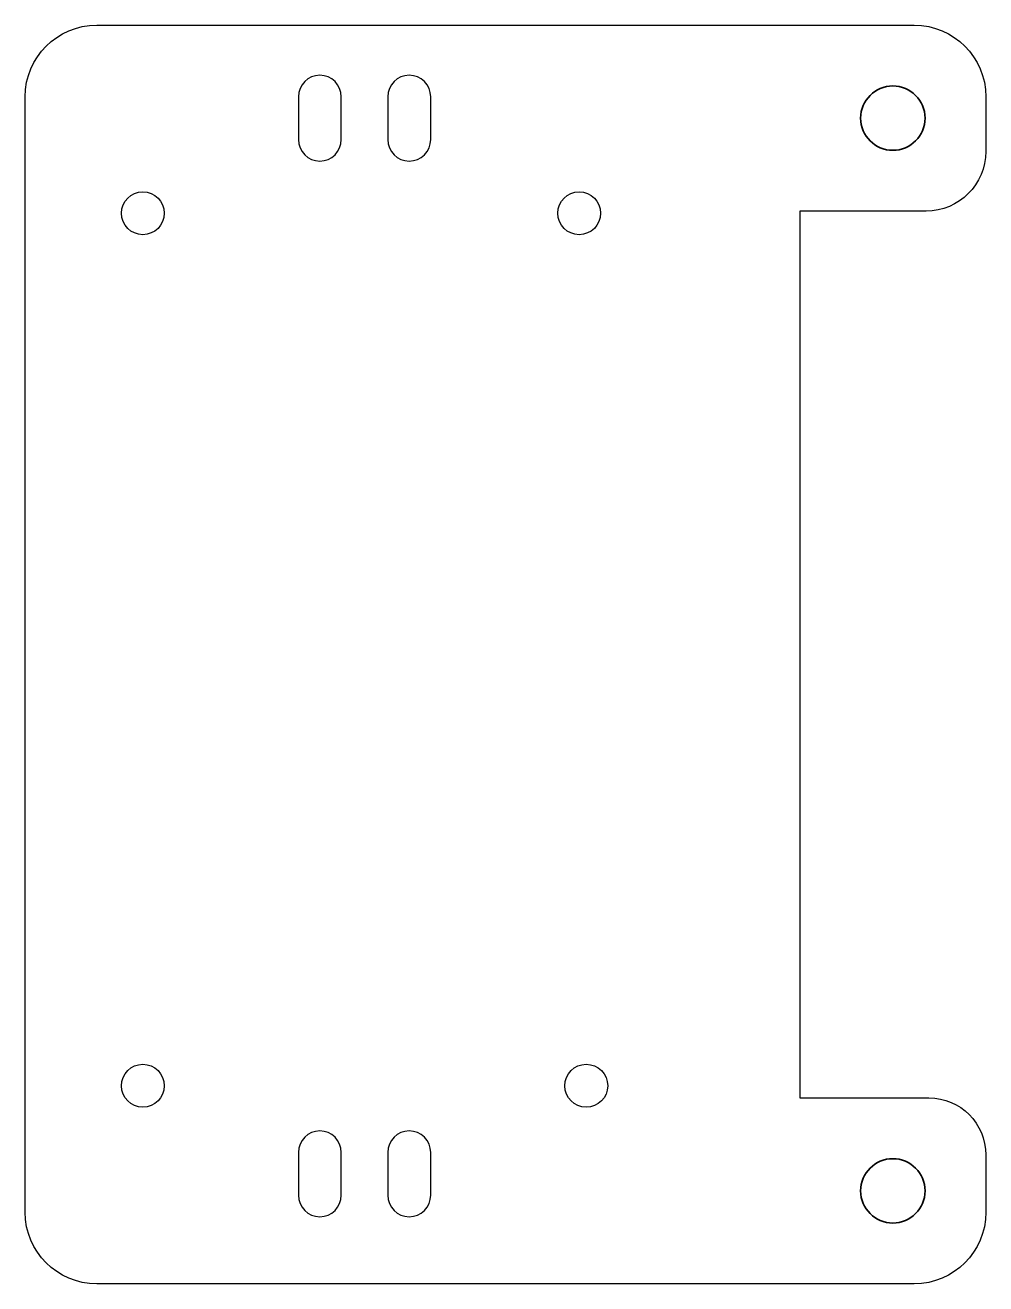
# Model space of a CAD drawing. Header units: millimetres. Extents: x 68.5 to 135.7, y 104.5 to 192.5.
import ezdxf

# ---------------------------------------------------------------- set-up
doc = ezdxf.new("R2010")
doc.units = ezdxf.units.MM
doc.header["$MEASUREMENT"] = 0
doc.layers.get('0').update_dxf_attribs({"lineweight": 0})

msp = doc.modelspace()

# ---------------------------------------------------------------- linework, layer by layer
at = {"color": 18, "lineweight": 35, "true_color": 0x000000}
for centre in [(129.197, 186), (129.197, 111)]:
    msp.add_circle(centre, 2.25, dxfattribs=at)
at = {"color": 18, "lineweight": 25, "true_color": 0x000000}
for centre in [(76.763, 179.352), (107.27, 179.352), (76.763, 118.352), (107.763, 118.352)]:
    msp.add_circle(centre, 1.5, dxfattribs=at)
for points, knots in [([(131.715, 117.5), (131.715, 117.5), (122.697, 117.5), (122.697, 117.5), (122.697, 117.5), (122.697, 179.5), (122.697, 179.5), (122.697, 179.5), (131.523, 179.5), (131.523, 179.5), (133.828, 179.5), (135.697, 181.369), (135.697, 183.674), (135.697, 183.674), (135.697, 187.5), (135.697, 187.5), (135.697, 190.261), (133.459, 192.5), (130.697, 192.5), (130.697, 192.5), (73.537, 192.5), (73.537, 192.5), (70.775, 192.5), (68.537, 190.261), (68.537, 187.5), (68.537, 187.5), (68.537, 109.5), (68.537, 109.5), (68.537, 106.739), (70.775, 104.5), (73.537, 104.5), (73.537, 104.5), (130.697, 104.5), (130.697, 104.5), (133.459, 104.5), (135.697, 106.739), (135.697, 109.5), (135.697, 109.5), (135.697, 113.518), (135.697, 113.518), (135.697, 115.717), (133.914, 117.5), (131.715, 117.5)], [0, 0, 0, 0, 1, 1, 1, 2, 2, 2, 3, 3, 3, 4, 4, 4, 5, 5, 5, 6, 6, 6, 7, 7, 7, 8, 8, 8, 9, 9, 9, 10, 10, 10, 11, 11, 11, 12, 12, 12, 13, 13, 13, 14, 14, 14, 14]), ([(89.137, 183), (89.137, 183), (89.137, 183), (89.137, 183), (88.309, 183), (87.637, 183.672), (87.637, 184.5), (87.637, 184.5), (87.637, 187.5), (87.637, 187.5), (87.637, 188.328), (88.309, 189), (89.137, 189), (89.137, 189), (89.137, 189), (89.137, 189), (89.966, 189), (90.637, 188.328), (90.637, 187.5), (90.637, 187.5), (90.637, 184.5), (90.637, 184.5), (90.637, 183.672), (89.966, 183), (89.137, 183)], [0, 0, 0, 0, 1, 1, 1, 2, 2, 2, 3, 3, 3, 4, 4, 4, 5, 5, 5, 6, 6, 6, 7, 7, 7, 8, 8, 8, 8]), ([(95.388, 183), (95.388, 183), (95.388, 183), (95.388, 183), (94.559, 183), (93.888, 183.672), (93.888, 184.5), (93.888, 184.5), (93.888, 187.5), (93.888, 187.5), (93.888, 188.328), (94.559, 189), (95.388, 189), (95.388, 189), (95.388, 189), (95.388, 189), (96.216, 189), (96.888, 188.328), (96.888, 187.5), (96.888, 187.5), (96.888, 184.5), (96.888, 184.5), (96.888, 183.672), (96.216, 183), (95.388, 183)], [0, 0, 0, 0, 1, 1, 1, 2, 2, 2, 3, 3, 3, 4, 4, 4, 5, 5, 5, 6, 6, 6, 7, 7, 7, 8, 8, 8, 8]), ([(89.137, 109.192), (89.137, 109.192), (89.137, 109.192), (89.137, 109.192), (88.309, 109.192), (87.637, 109.863), (87.637, 110.692), (87.637, 110.692), (87.637, 113.692), (87.637, 113.692), (87.637, 114.52), (88.309, 115.192), (89.137, 115.192), (89.137, 115.192), (89.137, 115.192), (89.137, 115.192), (89.966, 115.192), (90.637, 114.52), (90.637, 113.692), (90.637, 113.692), (90.637, 110.692), (90.637, 110.692), (90.637, 109.863), (89.966, 109.192), (89.137, 109.192)], [0, 0, 0, 0, 1, 1, 1, 2, 2, 2, 3, 3, 3, 4, 4, 4, 5, 5, 5, 6, 6, 6, 7, 7, 7, 8, 8, 8, 8]), ([(95.388, 109.192), (95.388, 109.192), (95.388, 109.192), (95.388, 109.192), (94.559, 109.192), (93.888, 109.863), (93.888, 110.692), (93.888, 110.692), (93.888, 113.692), (93.888, 113.692), (93.888, 114.52), (94.559, 115.192), (95.388, 115.192), (95.388, 115.192), (95.388, 115.192), (95.388, 115.192), (96.216, 115.192), (96.888, 114.52), (96.888, 113.692), (96.888, 113.692), (96.888, 110.692), (96.888, 110.692), (96.888, 109.863), (96.216, 109.192), (95.388, 109.192)], [0, 0, 0, 0, 1, 1, 1, 2, 2, 2, 3, 3, 3, 4, 4, 4, 5, 5, 5, 6, 6, 6, 7, 7, 7, 8, 8, 8, 8])]:
    msp.add_open_spline(points, degree=3, knots=knots, dxfattribs=at)

doc.saveas('drawing.dxf')
